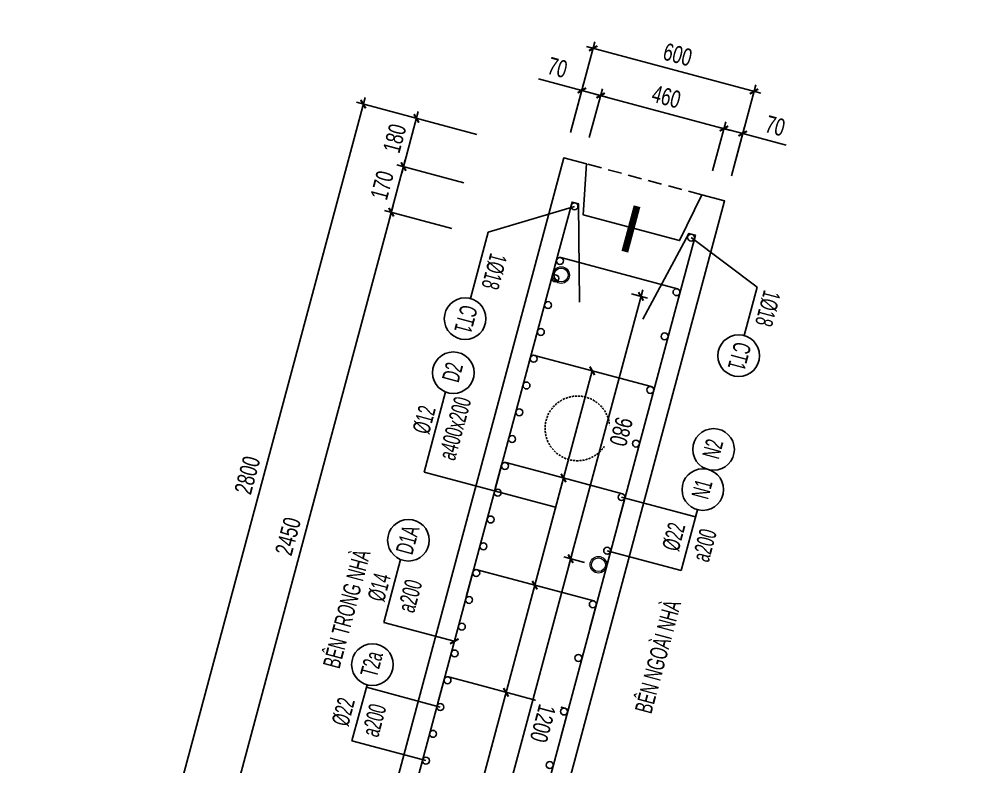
# Model space of a CAD drawing. Header units: millimetres. Extents: x -147841 to 368790, y -162721 to 84261.
# Drawn here: x 282325 to 285769, y -105023 to -102328 of the extents above; entities that cross this region are included whole.
import ezdxf
from ezdxf.enums import TextEntityAlignment as Align

# ---------------------------------------------------------------- set-up
doc = ezdxf.new("R2010")
doc.units = ezdxf.units.MM
doc.header["$LTSCALE"] = 1000
doc.header["$MEASUREMENT"] = 0
doc.header["$PDMODE"] = 1
doc.header["$PDSIZE"] = -10
doc.linetypes.add('DASHED', pattern=[0.75, 0.5, -0.25])
doc.linetypes.add('HIDDEN', pattern=[0.375, 0.25, -0.125])
doc.layers.get('0').update_dxf_attribs({"linetype": 'CONTINUOUS', "lineweight": 18})
doc.layers.get('DEFPOINTS').update_dxf_attribs({"color": 5, "linetype": 'CONTINUOUS', "lineweight": 18})
for name, color, linetype, lineweight in [('0-THAY', 7, 'CONTINUOUS', 18), ('ccu11-Dim', 8, 'CONTINUOUS', 18), ('DIM', 8, 'CONTINUOUS', 18)]:
    doc.layers.add(name, color=color, linetype=linetype, lineweight=lineweight)
for name, color, linetype in [('ccu11-Khuat', 9, 'DASHED'), ('ccu11-Manh', 8, 'CONTINUOUS'), ('ccu11-Thep', 4, 'CONTINUOUS'), ('ccu11-Thepdai', 6, 'CONTINUOUS'), ('KC-Cotthep', 8, 'CONTINUOUS'), ('KC-Dim', 8, 'CONTINUOUS'), ('KC-Text', 31, 'CONTINUOUS'), ('KC-Thay', 7, 'CONTINUOUS')]:
    doc.layers.add(name, color=color, linetype=linetype)
doc.styles.add('ARIAL', font='arial.ttf', dxfattribs={"width": 0.7})
doc.styles.add('ccu11-dim', font='vnsimli.shx', dxfattribs={"width": 0.65, "bigfont": 'bigfont.shx'})
doc.dimstyles.new('2.5-25', dxfattribs={"dimscale": 25, "dimtxt": 2.5, "dimasz": 1, "dimexe": 1, "dimexo": 2, "dimgap": 1, "dimtad": 1, "dimdec": 1, "dimrnd": 5, "dimdsep": 46, "dimtxsty": 'ARIAL', "dimblk": 'ARCHTICK', "dimcen": -1, "dimdle": 1, "dimclrd": 256, "dimclre": 256, "dimclrt": 3, "dimadec": 0, "dimazin": 2, "dimtfac": 0.1, "dimtdec": 1, "dimtmove": 0, "dimatfit": 1, "dimldrblk": 'ARCHTICK', "dimfxl": 1, "dimtvp": 0.833333, "dimtfill": 1, "dimtolj": 1, "dimtzin": 12, "dimarcsym": 0})
doc.dimstyles.new('ccu11-100x4', dxfattribs={"dimscale": 100, "dimtxt": 2.5, "dimasz": 1, "dimexe": 1, "dimexo": 2, "dimgap": 1, "dimtad": 1, "dimdec": 0, "dimlfac": 0.25, "dimdsep": 46, "dimtxsty": 'ccu11-dim', "dimblk": 'ARCHTICK', "dimcen": -1, "dimdle": 1, "dimclrd": 256, "dimclre": 256, "dimclrt": 31, "dimadec": 0, "dimazin": 2, "dimtfac": 0.1, "dimtdec": 0, "dimtmove": 0, "dimatfit": 1, "dimldrblk": 'ARCHTICK', "dimfxl": 1, "dimtvp": 0.833333, "dimtolj": 1, "dimtzin": 12, "dimarcsym": 0})

# ---------------------------------------------------------------- blocks, each defined once
blk = doc.blocks.new('_ARCHTICK')
at = {"color": 0, "linetype": 'ByBlock', "const_width": 0.3}
blk.add_lwpolyline([(-0.5, -0.5), (0.5, 0.5)], dxfattribs=at)
blk = doc.blocks.new('*D1171')
at = {"layer": 'DEFPOINTS', "color": 0, "linetype": 'ByBlock', "ltscale": 30, "transparency": 16777216}
for p in [(284022.5, -102756.9), (283975.9, -102930.8)]:
    blk.add_point(p, dxfattribs=at)
at = {"layer": 'KC-Dim', "linetype": 'ByBlock', "lineweight": -2, "ltscale": 30, "transparency": 16777216}
for p, q in [((283703.2, -102883.6), (283762.8, -102661.4)), ((283974.2, -102744), (283732.1, -102679.1)), ((283927.7, -102917.8), (283685.6, -102853))]:
    blk.add_line(p, q, dxfattribs=at)
at = {"layer": 'KC-Dim', "linetype": 'ByBlock', "lineweight": -2, "ltscale": 30, "transparency": 16777216, "xscale": 25, "yscale": 25, "zscale": 25}
for p, rotation in [((283756.3, -102685.6), 75.00000000011967), ((283709.7, -102859.4), 255.0000000001196)]:
    blk.add_blockref('_ARCHTICK', p, dxfattribs=dict(at, rotation=rotation))
at = {"layer": 'KC-Dim', "color": 3, "linetype": 'ByBlock', "ltscale": 30, "transparency": 16777216, "insert": (283678, -102757.8), "char_height": 62.5, "attachment_point": 5, "rotation": 75, "style": 'ARIAL', "bg_fill": 3, "box_fill_scale": 1.25, "bg_fill_color": 256, "bg_fill_true_color": 13158600, "bg_fill_transparency": 0}
blk.add_mtext('\\A1;180', dxfattribs=at)
at = {"layer": 'DEFPOINTS', "color": 0, "linetype": 'ByBlock', "ltscale": 30, "transparency": 16777216}
blk.add_point((283756.3, -102685.6), dxfattribs=at)
blk = doc.blocks.new('*D1172')
at = {"layer": 'DEFPOINTS', "color": 0, "linetype": 'ByBlock', "ltscale": 30, "transparency": 16777216}
for p in [(283975.9, -102930.8), (283665.7, -103023.7), (283931.9, -103095)]:
    blk.add_point(p, dxfattribs=at)
at = {"layer": 'KC-Dim', "linetype": 'ByBlock', "lineweight": -2, "ltscale": 30, "transparency": 16777216}
for p, q in [((283716.2, -102835.3), (283659.2, -103047.8)), ((283927.7, -102917.8), (283685.6, -102853)), ((283883.7, -103082), (283641.6, -103017.2))]:
    blk.add_line(p, q, dxfattribs=at)
at = {"layer": 'KC-Dim', "linetype": 'ByBlock', "lineweight": -2, "ltscale": 30, "transparency": 16777216, "xscale": 25, "yscale": 25, "zscale": 25}
for p, rotation in [((283709.7, -102859.4), 75.00000000011964), ((283665.7, -103023.7), 255.0000000001196)]:
    blk.add_blockref('_ARCHTICK', p, dxfattribs=dict(at, rotation=rotation))
at = {"layer": 'KC-Dim', "color": 3, "linetype": 'ByBlock', "ltscale": 30, "transparency": 16777216, "insert": (283632.7, -102926.8), "char_height": 62.5, "attachment_point": 5, "rotation": 75, "style": 'ARIAL', "bg_fill": 3, "box_fill_scale": 1.25, "bg_fill_color": 256, "bg_fill_true_color": 13158600, "bg_fill_transparency": 0}
blk.add_mtext('\\A1;170', dxfattribs=at)
blk = doc.blocks.new('*D1173')
at = {"layer": 'DEFPOINTS', "color": 0, "linetype": 'ByBlock', "ltscale": 30, "transparency": 16777216}
for p in [(284972.7, -102588.5), (284298.8, -102785.3), (284878.3, -102940.6)]:
    blk.add_point(p, dxfattribs=at)
at = {"layer": 'KC-Dim', "linetype": 'ByBlock', "lineweight": -2, "ltscale": 30, "transparency": 16777216}
for p, q in [((284311.7, -102737), (284399.6, -102409.1)), ((284369, -102426.7), (284996.8, -102595)), ((284891.3, -102892.3), (284979.1, -102564.4))]:
    blk.add_line(p, q, dxfattribs=at)
at = {"layer": 'KC-Dim', "linetype": 'ByBlock', "lineweight": -2, "ltscale": 30, "transparency": 16777216, "xscale": 25, "yscale": 25, "zscale": 25}
for p, rotation in [((284393.1, -102433.2), 164.9999999997897), ((284972.7, -102588.5), 344.9999999997897)]:
    blk.add_blockref('_ARCHTICK', p, dxfattribs=dict(at, rotation=rotation))
at = {"layer": 'KC-Dim', "color": 3, "linetype": 'ByBlock', "ltscale": 30, "transparency": 16777216, "insert": (284697.6, -102455.9), "char_height": 62.5, "attachment_point": 5, "rotation": 345, "style": 'ARIAL', "bg_fill": 3, "box_fill_scale": 1.25, "bg_fill_color": 256, "bg_fill_true_color": 13158600, "bg_fill_transparency": 0}
blk.add_mtext('\\A1;600', dxfattribs=at)
blk = doc.blocks.new('*D1174')
at = {"layer": 'DEFPOINTS', "color": 0, "linetype": 'ByBlock', "ltscale": 30, "transparency": 16777216}
for p in [(284420.1, -102603.1), (284366.4, -102803.4), (284810.7, -102922.5)]:
    blk.add_point(p, dxfattribs=at)
at = {"layer": 'KC-Dim', "linetype": 'ByBlock', "lineweight": -2, "ltscale": 30, "transparency": 16777216}
for p, q in [((284379.3, -102755.1), (284426.5, -102579)), ((284888.5, -102728.7), (284395.9, -102596.7)), ((284823.6, -102874.2), (284870.8, -102698))]:
    blk.add_line(p, q, dxfattribs=at)
at = {"layer": 'KC-Dim', "linetype": 'ByBlock', "lineweight": -2, "ltscale": 30, "transparency": 16777216, "xscale": 25, "yscale": 25, "zscale": 25}
for p, rotation in [((284420.1, -102603.1), 164.9999999997897), ((284864.4, -102722.2), 344.9999999997897)]:
    blk.add_blockref('_ARCHTICK', p, dxfattribs=dict(at, rotation=rotation))
at = {"layer": 'KC-Dim', "color": 3, "linetype": 'ByBlock', "ltscale": 30, "transparency": 16777216, "insert": (284656.9, -102607.7), "char_height": 62.5, "attachment_point": 5, "rotation": 345, "style": 'ARIAL', "bg_fill": 3, "box_fill_scale": 1.25, "bg_fill_color": 256, "bg_fill_true_color": 13158600, "bg_fill_transparency": 0}
blk.add_mtext('\\A1;460', dxfattribs=at)
blk = doc.blocks.new('*D1175')
at = {"layer": 'DEFPOINTS', "color": 0, "linetype": 'ByBlock', "ltscale": 30, "transparency": 16777216}
for p in [(284932, -102740.3), (284810.7, -102922.5), (284878.3, -102940.6)]:
    blk.add_point(p, dxfattribs=at)
at = {"layer": 'KC-Dim', "linetype": 'ByBlock', "lineweight": -2, "ltscale": 30, "transparency": 16777216}
for p, q in [((284823.6, -102874.2), (284870.8, -102698)), ((284864.4, -102722.2), (284840.2, -102715.7)), ((284864.4, -102722.2), (284932, -102740.3)), ((284891.3, -102892.3), (284938.5, -102716.2)), ((284932, -102740.3), (285088.6, -102782.3))]:
    blk.add_line(p, q, dxfattribs=at)
at = {"layer": 'KC-Dim', "linetype": 'ByBlock', "lineweight": -2, "ltscale": 30, "transparency": 16777216, "xscale": 25, "yscale": 25, "zscale": 25}
for p, rotation in [((284864.4, -102722.2), 344.9999999997897), ((284932, -102740.3), 164.9999999997897)]:
    blk.add_blockref('_ARCHTICK', p, dxfattribs=dict(at, rotation=rotation))
at = {"layer": 'KC-Dim', "color": 3, "linetype": 'ByBlock', "ltscale": 30, "transparency": 16777216, "insert": (285049.2, -102712.8), "char_height": 62.5, "attachment_point": 5, "rotation": 345, "style": 'ARIAL', "bg_fill": 3, "box_fill_scale": 1.25, "bg_fill_color": 256, "bg_fill_true_color": 13158600, "bg_fill_transparency": 0}
blk.add_mtext('\\A1;70', dxfattribs=at)
blk = doc.blocks.new('*D1176')
at = {"layer": 'DEFPOINTS', "color": 0, "linetype": 'ByBlock', "ltscale": 30, "transparency": 16777216}
for p in [(284352.4, -102585), (284298.8, -102785.3), (284366.4, -102803.4)]:
    blk.add_point(p, dxfattribs=at)
at = {"layer": 'KC-Dim', "linetype": 'ByBlock', "lineweight": -2, "ltscale": 30, "transparency": 16777216}
for p, q in [((284352.4, -102585), (284195.8, -102543)), ((284311.7, -102737), (284358.9, -102560.9)), ((284420.1, -102603.1), (284352.4, -102585)), ((284379.3, -102755.1), (284426.5, -102579)), ((284420.1, -102603.1), (284444.2, -102609.6))]:
    blk.add_line(p, q, dxfattribs=at)
at = {"layer": 'KC-Dim', "linetype": 'ByBlock', "lineweight": -2, "ltscale": 30, "transparency": 16777216, "xscale": 25, "yscale": 25, "zscale": 25}
for p, rotation in [((284352.4, -102585), 344.9999999997897), ((284420.1, -102603.1), 164.9999999997897)]:
    blk.add_blockref('_ARCHTICK', p, dxfattribs=dict(at, rotation=rotation))
at = {"layer": 'KC-Dim', "color": 3, "linetype": 'ByBlock', "ltscale": 30, "transparency": 16777216, "insert": (284264.7, -102502.6), "char_height": 62.5, "attachment_point": 5, "rotation": 345, "style": 'ARIAL', "bg_fill": 3, "box_fill_scale": 1.25, "bg_fill_color": 256, "bg_fill_true_color": 13158600, "bg_fill_transparency": 0}
blk.add_mtext('\\A1;70', dxfattribs=at)
blk = doc.blocks.new('*D1177')
at = {"layer": 'DEFPOINTS', "color": 0, "linetype": 'ByBlock', "ltscale": 30, "transparency": 16777216}
for p in [(283931.9, -103095), (283031.6, -105390.2), (283249.5, -105448.6)]:
    blk.add_point(p, dxfattribs=at)
at = {"layer": 'KC-Dim', "linetype": 'ByBlock', "lineweight": -2, "ltscale": 30, "transparency": 16777216}
for p, q in [((283672.2, -102999.5), (283025.1, -105414.3)), ((283883.7, -103082), (283641.6, -103017.2)), ((283201.2, -105435.6), (283007.5, -105383.7))]:
    blk.add_line(p, q, dxfattribs=at)
at = {"layer": 'KC-Dim', "linetype": 'ByBlock', "lineweight": -2, "ltscale": 30, "transparency": 16777216, "xscale": 25, "yscale": 25, "zscale": 25}
for p, rotation in [((283665.7, -103023.7), 75.00000000011964), ((283031.6, -105390.2), 255.0000000001196)]:
    blk.add_blockref('_ARCHTICK', p, dxfattribs=dict(at, rotation=rotation))
at = {"layer": 'KC-Dim', "color": 3, "linetype": 'ByBlock', "ltscale": 30, "transparency": 16777216, "insert": (283293.7, -104192.2), "char_height": 62.5, "attachment_point": 5, "rotation": 75, "style": 'ARIAL', "bg_fill": 3, "box_fill_scale": 1.25, "bg_fill_color": 256, "bg_fill_true_color": 13158600, "bg_fill_transparency": 0}
blk.add_mtext('\\A1;2450', dxfattribs=at)
blk = doc.blocks.new('att_thep_2')
blk.add_circle((-300, 0), 300)
at = {"color": 3, "style": 'ARIAL', "width": 0.6}
blk.add_attdef('DK', text='', height=250, dxfattribs=at).set_placement((467, 105), align=Align.CENTER)
at = {"color": 31, "style": 'ARIAL', "width": 0.6}
blk.add_attdef('SH', text='', height=250, dxfattribs=at).set_placement((-281, -111), align=Align.CENTER)
at = {"color": 2, "style": 'ARIAL', "width": 0.6}
blk.add_attdef('KC', text='', height=250, dxfattribs=at).set_placement((472, -355), align=Align.CENTER)
blk = doc.blocks.new('*U1151')
at = {"layer": 'ccu11-Thepdai', "flags": 128}
blk.add_lwpolyline([(50, 230), (-37.5, 230, 0.414214), (-50, 217.5), (-50, -114.4), (-50, -217.5, 0.414214), (-37.5, -230), (50, -230)], format="xyb", dxfattribs=at)
blk = doc.blocks.new('*U1152')
at = {"layer": 'DIM', "color": 0, "linetype": 'ByBlock', "lineweight": -2, "transparency": 16777216}
for p in [(0, 0), (400, 0), (800, 0), (1200, 0), (1600, 0)]:
    blk.add_blockref('*U1151', p, dxfattribs=at)
blk = doc.blocks.new('*D1178')
at = {"layer": 'DEFPOINTS', "color": 0, "ltscale": 3000, "transparency": 16777216}
for p in [(284022.5, -102756.9), (282839.8, -105338.8), (283297.8, -105461.5)]:
    blk.add_point(p, dxfattribs=at)
at = {"layer": 'DIM', "lineweight": -2, "ltscale": 3000, "transparency": 16777216}
for p, q in [((283571, -102610), (282833.3, -105362.9)), ((283974.2, -102744), (283540.4, -102627.7)), ((283249.5, -105448.6), (282815.7, -105332.3))]:
    blk.add_line(p, q, dxfattribs=at)
at = {"layer": 'DIM', "lineweight": -2, "ltscale": 3000, "transparency": 16777216, "xscale": 25, "yscale": 25, "zscale": 25}
for p, rotation in [((283564.5, -102634.2), 75.00000000011964), ((282839.8, -105338.8), 255.0000000001196)]:
    blk.add_blockref('_ARCHTICK', p, dxfattribs=dict(at, rotation=rotation))
at = {"layer": 'DIM', "color": 3, "ltscale": 3000, "transparency": 16777216, "insert": (283147.2, -103971.8), "char_height": 62.5, "attachment_point": 5, "rotation": 75, "style": 'ARIAL', "bg_fill": 3, "box_fill_scale": 1.25, "bg_fill_color": 256, "bg_fill_true_color": 13158600, "bg_fill_transparency": 0}
blk.add_mtext('\\A1;2800', dxfattribs=at)
blk = doc.blocks.new('*D1508')
at = {"layer": 'DEFPOINTS', "color": 0, "linetype": 'ByBlock', "ltscale": 30, "transparency": 16777216}
for p in [(258896.5, -98435.7), (258896.5, -98538), (257917.5, -98623.4)]:
    blk.add_point(p, dxfattribs=at)
at = {"layer": 'KC-Dim', "linetype": 'ByBlock', "lineweight": -2, "ltscale": 30, "transparency": 16777216}
for p, q in [((258896.5, -98485.7), (258896.5, -98563)), ((257917.5, -98573.4), (257917.5, -98513)), ((257892.5, -98538), (258921.5, -98538))]:
    blk.add_line(p, q, dxfattribs=at)
at = {"layer": 'KC-Dim', "linetype": 'ByBlock', "lineweight": -2, "ltscale": 30, "transparency": 16777216, "xscale": 25, "yscale": 25, "zscale": 25, "rotation": 180}
blk.add_blockref('_ARCHTICK', (257917.5, -98538), dxfattribs=at)
at = {"layer": 'KC-Dim', "linetype": 'ByBlock', "lineweight": -2, "ltscale": 30, "transparency": 16777216, "xscale": 25, "yscale": 25, "zscale": 25}
blk.add_blockref('_ARCHTICK', (258896.5, -98538), dxfattribs=at)
at = {"layer": 'KC-Dim', "color": 3, "linetype": 'ByBlock', "ltscale": 30, "transparency": 16777216, "insert": (258407, -98481.1), "char_height": 62.5, "attachment_point": 5, "style": 'ARIAL', "bg_fill": 3, "box_fill_scale": 1.25, "bg_fill_color": 256, "bg_fill_true_color": 13158600, "bg_fill_transparency": 0}
blk.add_mtext('\\A1;980', dxfattribs=at)
blk = doc.blocks.new('A$C260038B3')
at = {"layer": '0-THAY', "linetype": 'Continuous'}
for radius in [120, 100]:
    blk.add_circle((0, 0), radius, dxfattribs=at)
blk = doc.blocks.new('*D1509')
at = {"layer": 'DEFPOINTS', "color": 0, "linetype": 'ByBlock', "ltscale": 30, "transparency": 16777216}
for p in [(258896.5, -98435.7), (260095.1, -98538), (260095.1, -98616.7)]:
    blk.add_point(p, dxfattribs=at)
at = {"layer": 'KC-Dim', "linetype": 'ByBlock', "lineweight": -2, "ltscale": 30, "transparency": 16777216}
for p, q in [((258896.5, -98485.7), (258896.5, -98563)), ((260095.1, -98566.7), (260095.1, -98513)), ((258871.5, -98538), (260120.1, -98538))]:
    blk.add_line(p, q, dxfattribs=at)
at = {"layer": 'KC-Dim', "linetype": 'ByBlock', "lineweight": -2, "ltscale": 30, "transparency": 16777216, "xscale": 25, "yscale": 25, "zscale": 25, "rotation": 180}
blk.add_blockref('_ARCHTICK', (258896.5, -98538), dxfattribs=at)
at = {"layer": 'KC-Dim', "linetype": 'ByBlock', "lineweight": -2, "ltscale": 30, "transparency": 16777216, "xscale": 25, "yscale": 25, "zscale": 25}
blk.add_blockref('_ARCHTICK', (260095.1, -98538), dxfattribs=at)
at = {"layer": 'KC-Dim', "color": 3, "linetype": 'ByBlock', "ltscale": 30, "transparency": 16777216, "insert": (259495.8, -98481.1), "char_height": 62.5, "attachment_point": 5, "style": 'ARIAL', "bg_fill": 3, "box_fill_scale": 1.25, "bg_fill_color": 256, "bg_fill_true_color": 13158600, "bg_fill_transparency": 0}
blk.add_mtext('\\A1;1200', dxfattribs=at)
blk = doc.blocks.new('*U1147')
at = {"layer": 'ccu11-Thep'}
blk.add_circle((0, 0), 12.5, dxfattribs=at)
blk = doc.blocks.new('*U1148')
at = {"layer": 'KC-Dim', "color": 0, "linetype": 'ByBlock', "lineweight": -2, "transparency": 16777216}
for p in [(0, 0), (200, 0), (400, 0), (600, 0), (800, 0), (1000, 0), (1200, 0), (1400, 0), (1600, 0), (1800, 0), (2000, 0)]:
    blk.add_blockref('*U1147', p, dxfattribs=at)
blk = doc.blocks.new('*U1149')
at = {"layer": 'ccu11-Thep'}
blk.add_circle((0, 0), 12.5, dxfattribs=at)
blk = doc.blocks.new('*U1150')
at = {"layer": 'KC-Dim', "color": 0, "linetype": 'ByBlock', "lineweight": -2, "transparency": 16777216}
for p in [(0, 0), (200, 0), (400, 0), (600, 0), (800, 0), (1000, 0), (1200, 0), (1400, 0), (1600, 0), (1800, 0), (2000, 0)]:
    blk.add_blockref('*U1149', p, dxfattribs=at)
blk = doc.blocks.new('*U1219')
at = {"layer": 'ccu11-Thep'}
blk.add_circle((0, 0), 12.5, dxfattribs=at)
blk = doc.blocks.new('*U1220')
at = {"layer": 'KC-Dim', "color": 0, "linetype": 'ByBlock', "lineweight": -2, "transparency": 16777216}
for p in [(0, 0), (200, 0), (400, 0), (600, 0), (800, 0), (1000, 0), (1200, 0), (1400, 0), (1600, 0), (1800, 0), (2000, 0), (2200, 0)]:
    blk.add_blockref('*U1219', p, dxfattribs=at)
blk = doc.blocks.new('saw6-28')
at = {"layer": 'ccu11-Dim', "ltscale": 3000, "xscale": 0.25, "yscale": 0.25, "zscale": 0.25}
for p in [(257917.48, -98835.66), (260095.11, -98835.66)]:
    blk.add_blockref('A$C260038B3', p, dxfattribs=at)
at = {"layer": 'KC-Dim', "linetype": 'ByBlock', "ltscale": 30}
dim = blk.add_linear_dim(base=(258896.47, -98537.97), p1=(257917.48, -98623.41), p2=(258896.47, -98435.66), dimstyle='2.5-25', dxfattribs=at)
dim.commit()
dim.dimension.update_dxf_attribs({"geometry": '*D1508', "text_midpoint": (258406.97, -98481.05)})
at = {"layer": 'ccu11-Dim', "ltscale": 3000, "xscale": 0.25, "yscale": 0.25, "zscale": 0.25}
blk.add_blockref('A$C260038B3', (258891.47, -98435.66), dxfattribs=at)
at = {"layer": 'KC-Dim', "linetype": 'ByBlock', "ltscale": 30}
dim = blk.add_linear_dim(base=(260095.11, -98537.97), p1=(258896.47, -98435.66), p2=(260095.11, -98616.7), dimstyle='2.5-25', dxfattribs=at)
dim.commit()
dim.dimension.update_dxf_attribs({"geometry": '*D1509', "text_midpoint": (259495.79, -98481.05)})

msp = doc.modelspace()

# ---------------------------------------------------------------- linework, layer by layer
at = {"layer": 'ccu11-Thep', "const_width": 25}
msp.add_lwpolyline([(284507.26, -103166.32), (284551.26, -103002.11)], dxfattribs=at)
at = {"layer": 'ccu11-Thep'}
for centre in [(284325.93, -103002.69), (284746.13, -103115.19), (284273.23, -103199.37), (284693.41, -103311.96)]:
    msp.add_circle(centre, 12.5, dxfattribs=at)
at = {"layer": 'ccu11-Thep', "linetype": 'HIDDEN', "ltscale": 0.03}
msp.add_circle((284336.63, -103803.09, 242.3), 116.6, dxfattribs=at)
at = {"layer": 'ccu11-Thepdai', "flags": 128}
for points in [[(284256.35, -103214.06), (284317.09, -102987.38), (284339.74, -102993.44), (284344.26, -103348.07)], [(284700.68, -103333.11), (284761.44, -103106.35), (284738.09, -103100.1), (284572.41, -103409.21)]]:
    msp.add_lwpolyline(points, dxfattribs=at)
at = {"layer": 'ccu11-Thepdai'}
msp.add_lwpolyline([(284261.15, -103196.14), (283651.63, -105470.9, 0.4142136), (283660.47, -105486.2), (284080.65, -105598.79, 0.4142136), (284095.96, -105589.95), (284705.48, -103315.2, 0.4142136), (284696.64, -103299.89), (284276.46, -103187.3, 0.4142136)], format="xyb", close=True, dxfattribs=at)
at = {"layer": 'KC-Thay', "flags": 128}
msp.add_lwpolyline([(286362.66, -106047.51), (286362.66, -106132.51), (280762.66, -106132.51), (280762.66, -106047.51), (280582.66, -106012.51), (280582.66, -105652.51), (280762.66, -105617.51), (280762.66, -105532.51), (283562.66, -105532.51), (284287.36, -102827.87), (284369.46, -102849.87), (284356.68, -103032.8), (284704.42, -103125.97), (284784.81, -102961.17), (284866.92, -102983.17), (284183.82, -105532.51), (286362.66, -105532.51), (286362.66, -105617.51), (286182.66, -105652.51), (286182.66, -106012.51)], close=True, dxfattribs=at)

# ---------------------------------------------------------------- block references
at = {"layer": 'KC-Cotthep'}
ref = msp.add_blockref('att_thep_2', (284937.03, -103468.64), dxfattribs=dict(at, xscale=-0.2499999999999999, yscale=0.25, zscale=0.25, rotation=255.0000000000298))
ref.add_attrib('DK', '1%%C18', dxfattribs={"layer": '0', "color": 15, "height": 62.5, "rotation": 255, "style": 'ARIAL', "width": 0.6}).set_placement((284992.57, -103363.16), align=Align.CENTER)
ref.add_attrib('SH', 'CT1', dxfattribs={"layer": '0', "color": 31, "height": 62.5, "rotation": 255, "style": 'ARIAL', "width": 0.6}).set_placement((284890.43, -103534.87), align=Align.CENTER)
ref = msp.add_blockref('att_thep_2', (284807.69, -103951.34), dxfattribs=dict(at, xscale=-0.2499999999999999, yscale=0.25, zscale=0.25, rotation=75.00000000007007))
ref.add_attrib('SH', 'N2', dxfattribs={"layer": '0', "color": 31, "height": 62.5, "rotation": 75, "style": 'ARIAL', "width": 0.6}).set_placement((284854.28, -103885.12), align=Align.CENTER)

# ---------------------------------------------------------------- texts
at = {"layer": 'KC-Text', "color": 1, "style": 'ARIAL', "width": 0.6}
for s, p in [('BÊN TRONG NHÀ', (283535.12, -104461.7)), ('BÊN NGOÀI NHÀ', (284656.57, -104634.01))]:
    msp.add_text(s, height=62.5, rotation=75, dxfattribs=at).set_placement(p, align=Align.CENTER)

# ---------------------------------------------------------------- leaders
at = {"layer": 'ccu11-Manh', "ltscale": 10}
msp.add_leader([(284746.13, -103115.19), (284983.87, -103293.82), (284937.02, -103468.68)], dimstyle='ccu11-100x4', override={"dimgap": 1, "dimtad": 0, "dimldrblk": 'None'}, dxfattribs=at)

# ---------------------------------------------------------------- next in the draw order: dimensions: what is measured, and where the dimension line sits
at = {"layer": 'KC-Dim', "linetype": 'ByBlock', "ltscale": 30}
dim = msp.add_linear_dim(base=(284972.67, -102588.5), p1=(284298.77, -102785.3), p2=(284878.32, -102940.59), angle=345, dimstyle='2.5-25', dxfattribs=at)
dim.commit()
dim.dimension.update_dxf_attribs({"geometry": '*D1173', "text_midpoint": (284697.62, -102455.89)})
dim = msp.add_linear_dim(base=(283756.3, -102685.58), p1=(283975.95, -102930.78), p2=(284022.53, -102756.91), angle=75, dimstyle='2.5-25', dxfattribs=at)
dim.commit()
dim.dimension.update_dxf_attribs({"geometry": '*D1171', "text_midpoint": (283733, -102772.51), "dimtype": 160})

# ---------------------------------------------------------------- next in the draw order: linework, layer by layer
at = {"layer": 'ccu11-Khuat', "ltscale": 0.1}
msp.add_line((284784.81, -102961.17), (284369.46, -102849.87), dxfattribs=at)

# ---------------------------------------------------------------- next in the draw order: dimensions: what is measured, and where the dimension line sits
at = {"layer": 'KC-Dim', "linetype": 'ByBlock', "ltscale": 30}
dim = msp.add_linear_dim(base=(283665.71, -103023.65), p1=(283975.95, -102930.78), p2=(283931.95, -103094.99), angle=255, dimstyle='2.5-25', dxfattribs=at)
dim.commit()
dim.dimension.update_dxf_attribs({"geometry": '*D1172', "text_midpoint": (283687.71, -102941.55), "dimtype": 160})

# ---------------------------------------------------------------- next in the draw order: dimensions: what is measured, and where the dimension line sits
for base, p1, p2, angle, picture, middle in [((284420.05, -102603.13), (284810.71, -102922.47), (284366.38, -102803.42), 345, '*D1174', (284656.94, -102607.68)), ((283031.6, -105390.17), (283931.95, -103094.99), (283249.54, -105448.57), 255, '*D1177', (283293.68, -104192.18))]:
    dim = msp.add_linear_dim(base=base, p1=p1, p2=p2, angle=angle, dimstyle='2.5-25', dxfattribs=at)
    dim.commit()
    dim.dimension.update_dxf_attribs({"geometry": picture, "text_midpoint": middle})

# ---------------------------------------------------------------- next in the draw order: leaders
at = {"layer": 'ccu11-Manh', "ltscale": 10}
msp.add_leader([(284325.93, -103002.69), (284015.31, -103096.06), (283951.22, -103335.23)], dimstyle='ccu11-100x4', override={"dimgap": 1, "dimtad": 0, "dimldrblk": 'None'}, dxfattribs=at)

# ---------------------------------------------------------------- next in the draw order: block references
at = {"layer": 'DIM', "rotation": 255.0000000000298}
msp.add_blockref('*U1152', (284379.14, -103644.45), dxfattribs=at)
at = {"layer": 'KC-Cotthep'}
ref = msp.add_blockref('att_thep_2', (283951.21, -103335.27), dxfattribs=dict(at, xscale=-0.2499999999999999, yscale=0.25, zscale=0.25, rotation=255.0000000000298))
ref.add_attrib('DK', '1%%C18', dxfattribs={"layer": '0', "color": 15, "height": 62.5, "rotation": 255, "style": 'ARIAL', "width": 0.6}).set_placement((284006.76, -103229.79), align=Align.CENTER)
ref.add_attrib('SH', 'CT1', dxfattribs={"layer": '0', "color": 31, "height": 62.5, "rotation": 255, "style": 'ARIAL', "width": 0.6}).set_placement((283904.61, -103401.49), align=Align.CENTER)

# ---------------------------------------------------------------- next in the draw order: dimensions: what is measured, and where the dimension line sits
at = {"layer": 'KC-Dim', "linetype": 'ByBlock', "ltscale": 30}
for base, p1, p2, picture, middle in [((284352.44, -102585.01), (284366.38, -102803.42), (284298.77, -102785.3), '*D1176', (284264.7, -102502.58)), ((284931.99, -102740.3), (284810.71, -102922.47), (284878.32, -102940.59), '*D1175', (285049.19, -102712.79))]:
    dim = msp.add_linear_dim(base=base, p1=p1, p2=p2, angle=345, dimstyle='2.5-25', dxfattribs=at)
    dim.commit()
    dim.dimension.update_dxf_attribs({"geometry": picture, "text_midpoint": middle})

# ---------------------------------------------------------------- next in the draw order: leaders
at = {"layer": 'ccu11-Manh', "ltscale": 10}
msp.add_leader([(284257.89, -104087.43), (283783.71, -103960.37), (283860.78, -103671.81)], dimstyle='ccu11-100x4', override={"dimgap": 1, "dimtad": 0, "dimldrblk": 'None'}, dxfattribs=at)
at = {"layer": 'ccu11-Manh', "ltscale": 3000}
msp.add_leader([(283892.85, -104570.66), (283638.45, -104502.49), (283699.19, -104275.83)], dimstyle='ccu11-100x4', override={"dimasz": 0.25, "dimtad": 0}, dxfattribs=at)

# ---------------------------------------------------------------- next in the draw order: dimensions: what is measured, and where the dimension line sits
at = {"layer": 'DIM', "ltscale": 3000}
dim = msp.add_linear_dim(base=(282839.82, -105338.78), p1=(284022.53, -102756.91), p2=(283297.84, -105461.51), angle=255, dimstyle='2.5-25', dxfattribs=at)
dim.commit()
dim.dimension.update_dxf_attribs({"geometry": '*D1178', "text_midpoint": (283147.19, -103971.75)})

# ---------------------------------------------------------------- next in the draw order: block references
at = {"layer": 'KC-Dim', "rotation": 255.0000000000298}
msp.add_blockref('saw6-28', (446499.59, 120298.36), dxfattribs=at)

# ---------------------------------------------------------------- next in the draw order: linework, layer by layer
at = {"layer": 'DEFPOINTS', "ltscale": 3000}
msp.add_circle((283195, -104013.22), 3488.53, dxfattribs=at)
at = {"layer": 'KC-Dim', "linetype": 'ByBlock', "ltscale": 30}
msp.add_lwpolyline([(284286.17, -103981.89), (284182.64, -104368.26)], dxfattribs=at)

# ---------------------------------------------------------------- next in the draw order: block references
at = {"layer": 'KC-Cotthep'}
ref = msp.add_blockref('att_thep_2', (283869.62, -103674.81), dxfattribs=dict(at, xscale=-0.25, yscale=0.25, zscale=0.25, rotation=74.8377311502637))
ref.add_attrib('KC', 'a400x200', dxfattribs={"layer": '0', "color": 2, "height": 62.5, "rotation": 74.83773, "style": 'ARIAL', "width": 0.6}).set_placement((283924.66, -103811.31), align=Align.CENTER)
ref.add_attrib('DK', '%%C12', dxfattribs={"layer": '0', "color": 215, "height": 62.5, "rotation": 74.83773, "style": 'ARIAL', "width": 0.6}).set_placement((283813.84, -103779.89), align=Align.CENTER)
ref.add_attrib('SH', 'D2', dxfattribs={"layer": '0', "color": 31, "height": 62.5, "rotation": 74.83773, "style": 'ARIAL', "width": 0.6}).set_placement((283916.35, -103608.92), align=Align.CENTER)
ref = msp.add_blockref('att_thep_2', (284768.87, -104096.2), dxfattribs=dict(at, xscale=-0.2499999999999999, yscale=0.25, zscale=0.25, rotation=75.00000000007007))
ref.add_attrib('KC', 'a200', dxfattribs={"layer": '0', "color": 2, "height": 62.5, "rotation": 75, "style": 'ARIAL', "width": 0.6}).set_placement((284824.3, -104232.54), align=Align.CENTER)
ref.add_attrib('DK', '%%C22', dxfattribs={"layer": '0', "color": 2, "height": 62.5, "rotation": 75, "style": 'ARIAL', "width": 0.6}).set_placement((284713.33, -104201.68), align=Align.CENTER)
ref.add_attrib('SH', 'N1', dxfattribs={"layer": '0', "color": 31, "height": 62.5, "rotation": 75, "style": 'ARIAL', "width": 0.6}).set_placement((284815.47, -104029.97), align=Align.CENTER)
ref = msp.add_blockref('att_thep_2', (283707.8, -104278.73), dxfattribs=dict(at, xscale=-0.25, yscale=0.25, zscale=0.25, rotation=74.8377311502637))
ref.add_attrib('KC', 'a200', dxfattribs={"layer": '0', "color": 2, "height": 62.5, "rotation": 74.83773, "style": 'ARIAL', "width": 0.6}).set_placement((283762.84, -104415.23), align=Align.CENTER)
ref.add_attrib('DK', '%%C14', dxfattribs={"layer": '0', "color": 125, "height": 62.5, "rotation": 74.83773, "style": 'ARIAL', "width": 0.6}).set_placement((283652.02, -104383.81), align=Align.CENTER)
ref.add_attrib('SH', 'D1A', dxfattribs={"layer": '0', "color": 31, "height": 62.5, "rotation": 74.83773, "style": 'ARIAL', "width": 0.6}).set_placement((283754.53, -104212.84), align=Align.CENTER)
ref = msp.add_blockref('att_thep_2', (283578.27, -104727.11), dxfattribs=dict(at, xscale=-0.25, yscale=0.25, zscale=0.25, rotation=75.00000000003322))
ref.add_attrib('KC', 'a200', dxfattribs={"layer": '0', "color": 2, "height": 62.5, "rotation": 75, "style": 'ARIAL', "width": 0.6}).set_placement((283633.69, -104863.46), align=Align.CENTER)
ref.add_attrib('DK', '%%C22', dxfattribs={"layer": '0', "color": 2, "height": 62.5, "rotation": 75, "style": 'ARIAL', "width": 0.6}).set_placement((283522.72, -104832.59), align=Align.CENTER)
ref.add_attrib('SH', 'T2a', dxfattribs={"layer": '0', "color": 31, "height": 62.5, "rotation": 75, "style": 'ARIAL', "width": 0.6}).set_placement((283624.86, -104660.89), align=Align.CENTER)
at = {"layer": 'KC-Dim', "rotation": 255.0000000000298}
for name, p in [('*U1220', (284256.4, -103262.16)), ('*U1150', (284230.52, -103358.75)), ('*U1148', (284650.7, -103471.34))]:
    msp.add_blockref(name, p, dxfattribs=at)
at = {"layer": 'KC-Dim', "linetype": 'ByBlock', "ltscale": 30, "xscale": 25, "yscale": 25, "zscale": 25, "rotation": 75.0000000000308}
for p in [(284286.17, -103981.89), (284182.64, -104368.26), (284079.11, -104754.63)]:
    msp.add_blockref('_ARCHTICK', p, dxfattribs=at)

# ---------------------------------------------------------------- next in the draw order: leaders
at = {"layer": 'ccu11-Manh', "ltscale": 10}
for points in [[(284495.41, -104050.89), (284761.88, -104122.3), (284768.88, -104096.16)], [(284443.64, -104244.08), (284710.12, -104315.48), (284768.87, -104096.2)], [(283790.53, -105000.83), (283524.06, -104929.43), (283578.27, -104727.11)], [(283842.29, -104807.64), (283575.82, -104736.24), (283578.28, -104727.08)]]:
    msp.add_leader(points, dimstyle='ccu11-100x4', override={"dimgap": 1, "dimtad": 0, "dimldrblk": 'None'}, dxfattribs=at)
at = {"layer": 'KC-Dim', "linetype": 'ByBlock', "ltscale": 30}
msp.add_leader([(284389.7, -103595.52), (283975.59, -105141)], dimstyle='2.5-25', dxfattribs=at)

doc.saveas('drawing.dxf')
